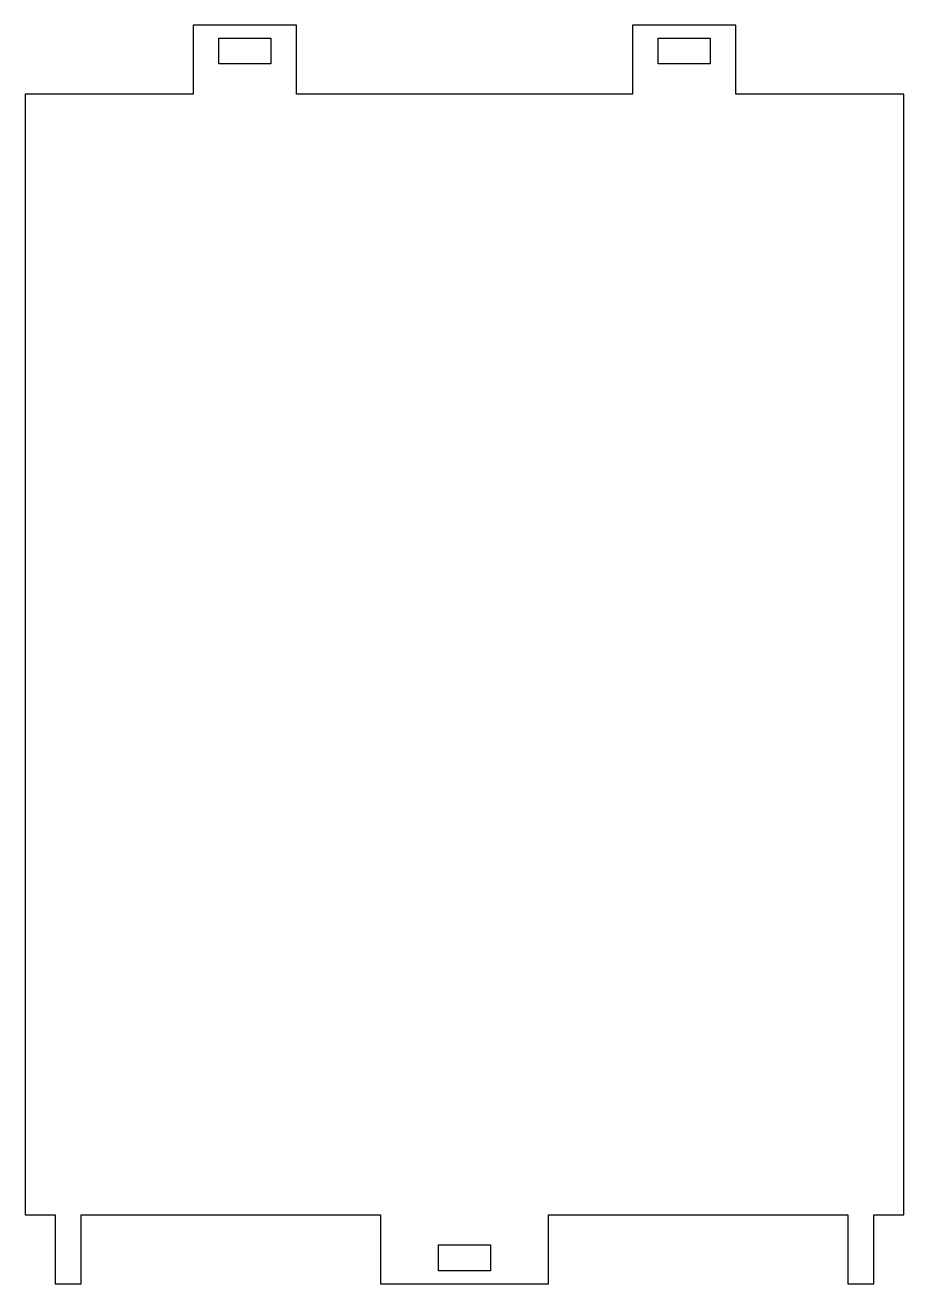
# Model space of a CAD drawing. Extents: x 780 to 882, y 580 to 726.
import ezdxf

# ---------------------------------------------------------------- set-up
doc = ezdxf.new("R2010")
doc.units = 0
doc.layers.get('0').update_dxf_attribs({"linetype": 'CONTINUOUS'})

msp = doc.modelspace()

# ---------------------------------------------------------------- linework, layer by layer
for points in [[(881.67, 718.32), (862.17, 718.32), (862.17, 726.32), (850.17, 726.32), (850.17, 718.32), (824.67, 718.32), (811.17, 718.32), (811.17, 726.32), (799.17, 726.32), (799.17, 718.32), (779.67, 718.32), (779.67, 588.32), (783.17, 588.32), (783.17, 580.32), (786.17, 580.32), (786.17, 588.32), (820.92, 588.32), (820.92, 580.32), (840.42, 580.32), (840.42, 588.32), (875.17, 588.32), (875.17, 580.32), (878.17, 580.32), (878.17, 588.32), (881.67, 588.32)], [(808.17, 721.82), (802.17, 721.82), (802.17, 724.82), (808.17, 724.82)], [(853.17, 721.82), (853.17, 724.82), (859.17, 724.82), (859.17, 721.82)], [(833.67, 584.82), (833.67, 581.82), (827.67, 581.82), (827.67, 584.82)]]:
    msp.add_lwpolyline(points, close=True)

doc.saveas('drawing.dxf')
